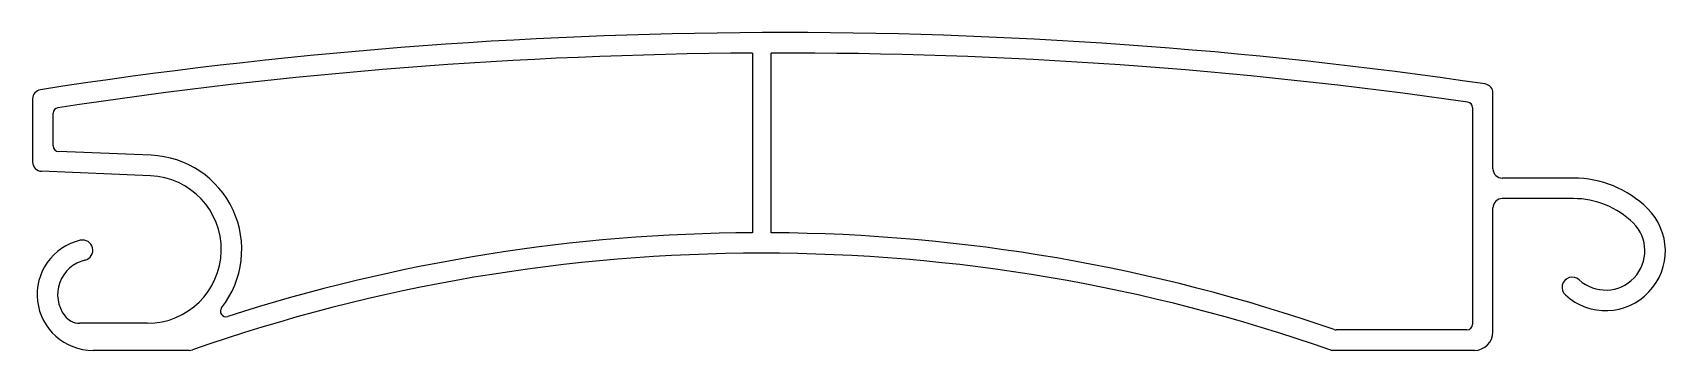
# Model space of a CAD drawing. Extents: x 805.8 to 893.5, y 568.6 to 585.7.
import ezdxf

# ---------------------------------------------------------------- set-up
doc = ezdxf.new("R2010")
doc.units = 0
doc.layers.get('0').update_dxf_attribs({"linetype": 'CONTINUOUS'})

msp = doc.modelspace()

# ---------------------------------------------------------------- linework, layer by layer
for p, q in [((844.498, 584.627), (844.498, 574.967)), ((845.498, 574.967), (845.498, 584.632)), ((805.849, 582.167), (805.849, 578.772)), ((884.249, 578.405), (884.249, 582.476)), ((806.949, 579.636), (806.949, 581.395)), ((883.149, 581.697), (883.149, 570.041)), ((812.213, 579.132), (807.236, 579.336)), ((812.168, 578.033), (806.328, 578.273)), ((888.567, 577.905), (884.749, 577.905)), ((888.567, 576.805), (884.749, 576.805)), ((884.249, 569.641), (884.249, 576.305)), ((812.005, 570.1), (808.369, 570.1)), ((882.849, 569.741), (875.827, 569.741)), ((814.259, 568.641), (809.089, 568.641)), ((883.249, 568.641), (875.64, 568.641))]:
    msp.add_line(p, q)
for centre, radius, start, end in [((846.069, 326.342), 259.391, 81.63139, 98.82558), ((846.069, 326.342), 258.291, 90.34863, 98.65438), ((846.069, 326.342), 258.291, 81.80398, 90.1268), ((883.749, 582.476), 0.5, 0, 81.63139), ((806.349, 582.167), 0.5, 98.82558, 180), ((807.249, 581.395), 0.3, 98.65438, 180), ((882.849, 581.697), 0.3, 360, 81.80398), ((807.249, 579.636), 0.3, 180, 267.64961), ((806.349, 578.772), 0.5, 180, 267.64961), ((812.005, 574.068), 5.068, 321.85187, 87.64961), ((812.005, 574.068), 3.968, 270, 87.64961), ((884.749, 578.405), 0.5, 180, 270), ((888.567, 572.231), 5.675, 45.5283, 90), ((884.749, 576.305), 0.5, 90, 180), ((888.567, 572.231), 4.575, 45.5283, 90), ((890.297, 573.992), 3.206, 227.58426, 45.5283), ((890.297, 573.992), 2.106, 227.58426, 45.5283), ((809.089, 571.641), 3, 103.14775, 270), ((808.531, 574.027), 0.55, 283.14775, 103.14775), ((844.967, 481.564), 93.405, 90.2876, 107.86072), ((844.967, 481.564), 93.405, 70.77147, 89.67419), ((809.089, 571.641), 1.9, 103.14775, 216.93083), ((844.967, 481.564), 92.305, 70.65652, 109.32243), ((888.505, 572.031), 0.55, 47.58426, 227.58426), ((816.227, 570.752), 0.3, 141.85187, 287.86072), ((808.369, 571.1), 1, 216.93083, 270), ((875.827, 570.041), 0.3, 250.77147, 270), ((882.849, 570.041), 0.3, 270, 0), ((883.249, 569.641), 1, 270, 0), ((814.259, 569.141), 0.5, 270, 289.32243), ((875.64, 568.941), 0.3, 250.65652, 270)]:
    msp.add_arc(centre, radius, start, end)

doc.saveas('drawing.dxf')
